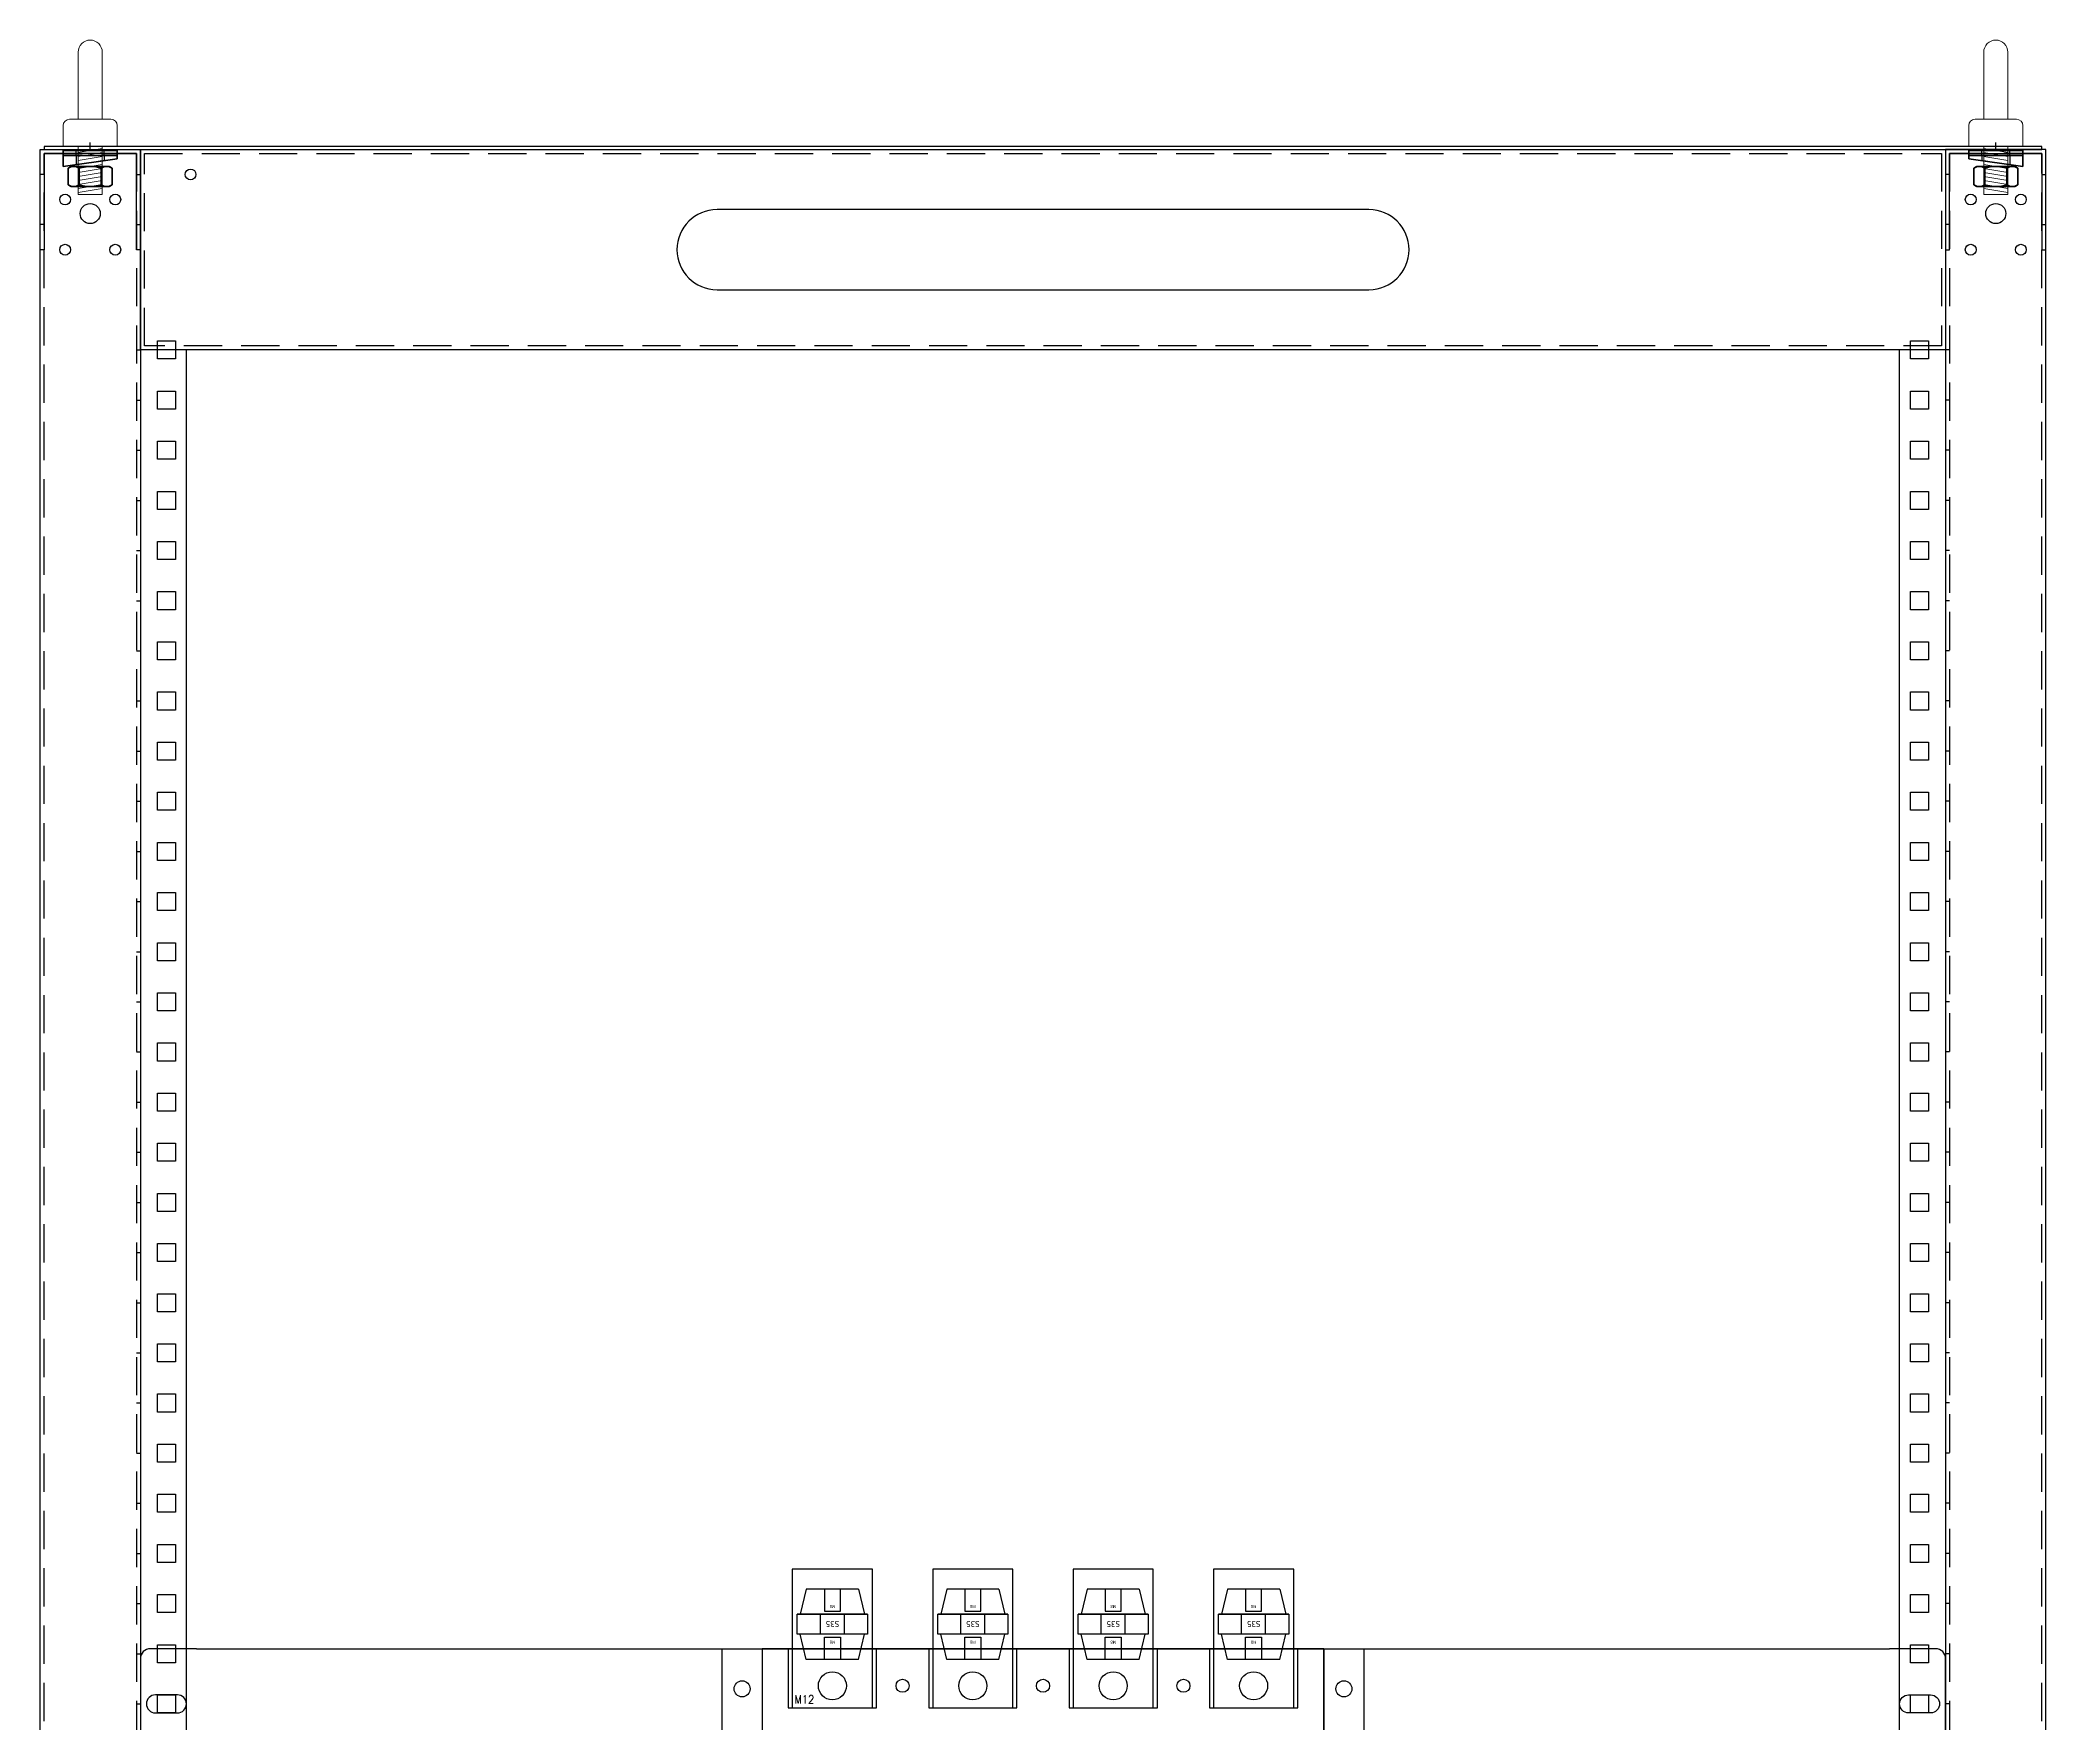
# Model space of a CAD drawing. Header units: millimetres. Extents: x 173893 to 258446, y -176540 to -123824.
# Drawn here: x 195555 to 196554, y -139851 to -139012 of the extents above; entities that cross this region are included whole.
import ezdxf

# ---------------------------------------------------------------- set-up
doc = ezdxf.new("R2010")
doc.units = ezdxf.units.MM
doc.header["$LTSCALE"] = 3
for name, pattern in [('ACAD_ISO04W100', [30, 24, -3, 0, -3]), ('CACHE2', [4.7625, 3.175, -1.5875]), ('HIDDEN', [9.525, 6.35, -3.175])]:
    doc.linetypes.add(name, pattern=pattern)
for name, color, linetype in [('@.DM. NÉT CHÍNH', 7, 'Continuous'), ('@.DM. NÉT ĐỤC', 2, 'Continuous'), ('@.VISIBLE', 7, 'Continuous'), ('centerline', 6, 'ACAD_ISO04W100'), ('equipments', 2, 'Continuous')]:
    doc.layers.add(name, color=color, linetype=linetype)
doc.layers.add('FORT', color=2, linetype='Continuous', lineweight=35)
doc.layers.add('POINTILLE', color=8, linetype='CACHE2', lineweight=25)
doc.styles.add('HW_Standard', font='complex.shx', dxfattribs={"width": 0.9})
doc.styles.get("Standard").update_dxf_attribs({"font": 'arial.ttf'})

# ---------------------------------------------------------------- blocks, each defined once
blk = doc.blocks.new('HM12_COTE')
at = {"layer": 'FORT'}
for p, q in [((-10.97, 9.15), (-9.5, 10)), ((9.5, 10), (-9.5, 10)), ((10.97, 9.15), (9.5, 10)), ((-10.97, 0.85), (-10.97, 9.15)), ((-9.5, 0), (-10.97, 0.85)), ((-9.5, 0), (9.5, 0)), ((-5.48, 0.85), (-5.48, 9.15)), ((5.48, 0.85), (5.48, 9.15)), ((9.5, 0), (10.97, 0.85)), ((10.97, 0.85), (10.97, 9.15))]:
    blk.add_line(p, q, dxfattribs=at)
for centre, radius, start, end in [((-8.23, 5.14), 4.86, 55.61585, 124.38415), ((0, -8.15), 18.15, 72.4121, 107.5879), ((8.23, 5.14), 4.86, 55.61585, 124.38415), ((-8.23, 4.86), 4.86, 235.61585, 304.38415), ((0, 18.15), 18.15, 252.4121, 287.5879), ((8.23, 4.86), 4.86, 235.61585, 304.38415)]:
    blk.add_arc(centre, radius, start, end, dxfattribs=at)
blk = doc.blocks.new('CALE_M12_IPN')
at = {"layer": 'FORT'}
for p, q in [((-13.5, 3.61), (13.5, 3.61)), ((-13.5, -1.89), (-13.5, 3.61)), ((13.5, 1.89), (-13.5, -1.89)), ((13.5, 3.61), (13.5, 1.89))]:
    blk.add_line(p, q, dxfattribs=at)
at = {"layer": 'POINTILLE'}
for p, q in [((-7, 3.61), (-7, -0.98)), ((7, 3.61), (7, 0.98))]:
    blk.add_line(p, q, dxfattribs=at)
blk = doc.blocks.new('RONDELLE_M12')
at = {"layer": 'FORT'}
blk.add_lwpolyline([(-13.5, 2.5), (-13.5, 0), (13.5, 0), (13.5, 2.5)], close=True, dxfattribs=at)
at = {"layer": 'POINTILLE'}
for p, q in [((-7, 0), (-7, 2.5)), ((7, 0), (7, 2.5))]:
    blk.add_line(p, q, dxfattribs=at)
blk = doc.blocks.new('Lifting Front')
at = {"layer": 'centerline'}
blk.add_line((0, -2), (0, 2), dxfattribs=at)
at = {"layer": 'equipments', "lineweight": 0}
for p, q in [((-6, 47), (-6, 13.5)), ((6, 47), (6, 13.5)), ((-13.5, 0), (-13.5, 10.33)), ((-10.33, 13.5), (10.33, 13.5)), ((13.5, 0), (13.5, 10.33)), ((13.5, 0), (-13.5, 0)), ((-6, 0), (-6, -24)), ((6, 0), (-6, 0)), ((6, 0), (6, -24)), ((6, -24), (-6, -24))]:
    blk.add_line(p, q, dxfattribs=at)
at = {"layer": 'equipments', "color": 8, "lineweight": 0}
for p, q in [((6, -1), (-6, -3)), ((6, -3), (-6, -5)), ((6, -5), (-6, -7)), ((6, -7), (-6, -9)), ((6, -9), (-6, -11)), ((6, -11), (-6, -13)), ((6, -13), (-6, -15)), ((6, -15), (-6, -17)), ((6, -17), (-6, -19)), ((6, -19), (-6, -21)), ((6, -21), (-6, -23))]:
    blk.add_line(p, q, dxfattribs=at)
at = {"layer": 'equipments', "lineweight": 0}
for centre, radius, start, end in [((0, 47), 6, 0, 180), ((-10.33, 10.33), 3.17, 90, 180), ((10.33, 10.33), 3.17, 0, 90)]:
    blk.add_arc(centre, radius, start, end, dxfattribs=at)
for name, p in [('RONDELLE_M12', (0, -4.5)), ('CALE_M12_IPN', (0, -8.11)), ('HM12_COTE', (0, -20))]:
    blk.add_blockref(name, p)
blk = doc.blocks.new('A$Ca22bb21c')
at = {"layer": '@.DM. NÉT CHÍNH', "color": 1}
for p, q in [((2, 37.5), (0, 37.5)), ((48, 37.5), (50, 37.5)), ((2, 12.5), (0, 12.5)), ((2, 12.5), (0, 12.5)), ((2, 12.5), (0, 12.5)), ((48, 12.5), (50, 12.5))]:
    blk.add_line(p, q, dxfattribs=at)
blk.add_lwpolyline([(50, 0), (50, 50), (0, 50), (0, 0), (2, 0), (2, 48), (48, 48), (48, 0)], close=True, dxfattribs=at)
blk = doc.blocks.new('Oval 20x9')
at = {"layer": '@.VISIBLE', "color": 2}
blk.add_lwpolyline([(-5.5, -4.5), (5.5, -4.5, 0.414214), (10, 0), (10, 0, 0.414214), (5.5, 4.5), (-5.5, 4.5, 0.414214), (-10, 0), (-10, 0, 0.414214)], format="xyb", close=True, dxfattribs=at)

msp = doc.modelspace()

# ---------------------------------------------------------------- linework, layer by layer
at = {"color": 1}
for p, q in [((195936.97, -139784.2), (195933.97, -139796.7)), ((195962.97, -139784.2), (195936.97, -139784.2)), ((195962.97, -139784.2), (195965.97, -139796.7)), ((196006.97, -139784.2), (196003.97, -139796.7)), ((196032.97, -139784.2), (196006.97, -139784.2)), ((196032.97, -139784.2), (196035.97, -139796.7)), ((196076.97, -139784.2), (196073.97, -139796.7)), ((196102.97, -139784.2), (196076.97, -139784.2)), ((196102.97, -139784.2), (196105.97, -139796.7)), ((196146.97, -139784.2), (196143.97, -139796.7)), ((196172.97, -139784.2), (196146.97, -139784.2)), ((196172.97, -139784.2), (196175.97, -139796.7)), ((195967.47, -139796.7), (195932.47, -139796.7)), ((195932.47, -139796.7), (195967.47, -139796.7)), ((195932.47, -139806.7), (195932.47, -139796.7)), ((195965.97, -139796.7), (195933.97, -139796.7)), ((195943.97, -139806.7), (195943.97, -139796.7)), ((195955.97, -139806.7), (195955.97, -139796.7)), ((195967.47, -139796.7), (195967.47, -139806.7)), ((196037.47, -139796.7), (196002.47, -139796.7)), ((196002.47, -139796.7), (196037.47, -139796.7)), ((196002.47, -139806.7), (196002.47, -139796.7)), ((196035.97, -139796.7), (196003.97, -139796.7)), ((196013.97, -139806.7), (196013.97, -139796.7)), ((196025.97, -139806.7), (196025.97, -139796.7)), ((196037.47, -139796.7), (196037.47, -139806.7)), ((196107.47, -139796.7), (196072.47, -139796.7)), ((196072.47, -139796.7), (196107.47, -139796.7)), ((196072.47, -139806.7), (196072.47, -139796.7)), ((196105.97, -139796.7), (196073.97, -139796.7)), ((196083.97, -139806.7), (196083.97, -139796.7)), ((196095.97, -139806.7), (196095.97, -139796.7)), ((196107.47, -139796.7), (196107.47, -139806.7)), ((196177.47, -139796.7), (196142.47, -139796.7)), ((196142.47, -139796.7), (196177.47, -139796.7)), ((196142.47, -139806.7), (196142.47, -139796.7)), ((196175.97, -139796.7), (196143.97, -139796.7)), ((196153.97, -139806.7), (196153.97, -139796.7)), ((196165.97, -139806.7), (196165.97, -139796.7)), ((196177.47, -139796.7), (196177.47, -139806.7)), ((195967.47, -139806.7), (195932.47, -139806.7)), ((195936.97, -139819.2), (195933.97, -139806.7)), ((195965.97, -139806.7), (195933.97, -139806.7)), ((195962.97, -139819.2), (195965.97, -139806.7)), ((196037.47, -139806.7), (196002.47, -139806.7)), ((196006.97, -139819.2), (196003.97, -139806.7)), ((196035.97, -139806.7), (196003.97, -139806.7)), ((196032.97, -139819.2), (196035.97, -139806.7)), ((196107.47, -139806.7), (196072.47, -139806.7)), ((196076.97, -139819.2), (196073.97, -139806.7)), ((196105.97, -139806.7), (196073.97, -139806.7)), ((196102.97, -139819.2), (196105.97, -139806.7)), ((196177.47, -139806.7), (196142.47, -139806.7)), ((196146.97, -139819.2), (196143.97, -139806.7)), ((196175.97, -139806.7), (196143.97, -139806.7)), ((196172.97, -139819.2), (196175.97, -139806.7)), ((195927.97, -139813.9), (195927.97, -139843.4)), ((195971.97, -139813.9), (195927.97, -139813.9)), ((195962.97, -139819.2), (195936.97, -139819.2)), ((195971.97, -139843.4), (195971.97, -139813.9)), ((195997.97, -139813.9), (195997.97, -139843.4)), ((196041.97, -139813.9), (195997.97, -139813.9)), ((196032.97, -139819.2), (196006.97, -139819.2)), ((196041.97, -139843.4), (196041.97, -139813.9)), ((196067.97, -139813.9), (196067.97, -139843.4)), ((196111.97, -139813.9), (196067.97, -139813.9)), ((196102.97, -139819.2), (196076.97, -139819.2)), ((196111.97, -139843.4), (196111.97, -139813.9)), ((196137.97, -139813.9), (196137.97, -139843.4)), ((196181.97, -139813.9), (196137.97, -139813.9)), ((196172.97, -139819.2), (196146.97, -139819.2)), ((196181.97, -139843.4), (196181.97, -139813.9)), ((195927.97, -139843.4), (195971.97, -139843.4)), ((195997.97, -139843.4), (196041.97, -139843.4)), ((196067.97, -139843.4), (196111.97, -139843.4)), ((196137.97, -139843.4), (196181.97, -139843.4))]:
    msp.add_line(p, q, dxfattribs=at)
for p, q in [((195914.97, -139813.9), (195914.97, -140093.9)), ((195927.97, -139813.9), (195914.97, -139813.9)), ((195997.97, -139813.9), (195971.97, -139813.9)), ((196067.97, -139813.9), (196041.97, -139813.9)), ((196137.97, -139813.9), (196111.97, -139813.9)), ((196194.97, -139813.9), (196181.97, -139813.9)), ((196194.97, -140093.9), (196194.97, -139813.9))]:
    msp.add_line(p, q)
msp.add_lwpolyline([(196139.97, -139843.4), (196179.97, -139843.4), (196179.97, -139774.2), (196139.97, -139774.2)], close=True)
for points in [[(195953.97, -139784.2), (195945.97, -139784.2), (195945.97, -139795.2), (195953.97, -139795.2)], [(196023.97, -139784.2), (196015.97, -139784.2), (196015.97, -139795.2), (196023.97, -139795.2)], [(196093.97, -139784.2), (196085.97, -139784.2), (196085.97, -139795.2), (196093.97, -139795.2)], [(196163.97, -139784.2), (196155.97, -139784.2), (196155.97, -139795.2), (196163.97, -139795.2)], [(195953.97, -139819.2), (195945.97, -139819.2), (195945.97, -139808.2), (195953.97, -139808.2)], [(196023.97, -139819.2), (196015.97, -139819.2), (196015.97, -139808.2), (196023.97, -139808.2)], [(196093.97, -139819.2), (196085.97, -139819.2), (196085.97, -139808.2), (196093.97, -139808.2)], [(196163.97, -139819.2), (196155.97, -139819.2), (196155.97, -139808.2), (196163.97, -139808.2)]]:
    msp.add_lwpolyline(points, close=True, dxfattribs=at)
for centre in [(195949.97, -139832.4), (196019.97, -139832.4), (196089.97, -139832.4), (196159.97, -139832.4)]:
    msp.add_circle(centre, 7, dxfattribs=at)
at = {"color": 3}
for centre in [(195984.97, -139832.4), (196054.97, -139832.4), (196124.97, -139832.4)]:
    msp.add_circle(centre, 3.25, dxfattribs=at)
at = {"layer": '@.DM. NÉT CHÍNH', "color": 1}
for p, q in [((195602.97, -139166.4), (195604.97, -139166.4)), ((196506.97, -139166.4), (196504.97, -139166.4)), ((195602.97, -139191.4), (195604.97, -139191.4)), ((196506.97, -139191.4), (196504.97, -139191.4)), ((195602.97, -139216.4), (195604.97, -139216.4)), ((196506.97, -139216.4), (196504.97, -139216.4)), ((195602.97, -139241.4), (195604.97, -139241.4)), ((196506.97, -139241.4), (196504.97, -139241.4)), ((195602.97, -139266.4), (195604.97, -139266.4)), ((196506.97, -139266.4), (196504.97, -139266.4)), ((195602.97, -139291.4), (195604.97, -139291.4)), ((196506.97, -139291.4), (196504.97, -139291.4)), ((195602.97, -139316.4), (195604.97, -139316.4)), ((196506.97, -139316.4), (196504.97, -139316.4)), ((195602.97, -139341.4), (195604.97, -139341.4)), ((196506.97, -139341.4), (196504.97, -139341.4)), ((195602.97, -139366.4), (195604.97, -139366.4)), ((196506.97, -139366.4), (196504.97, -139366.4)), ((195602.97, -139391.4), (195604.97, -139391.4)), ((196506.97, -139391.4), (196504.97, -139391.4)), ((195602.97, -139416.4), (195604.97, -139416.4)), ((196506.97, -139416.4), (196504.97, -139416.4)), ((195602.97, -139441.4), (195604.97, -139441.4)), ((196506.97, -139441.4), (196504.97, -139441.4)), ((195602.97, -139466.4), (195604.97, -139466.4)), ((196506.97, -139466.4), (196504.97, -139466.4)), ((195602.97, -139491.4), (195604.97, -139491.4)), ((196506.97, -139491.4), (196504.97, -139491.4)), ((195602.97, -139516.4), (195604.97, -139516.4)), ((196506.97, -139516.4), (196504.97, -139516.4)), ((195602.97, -139541.4), (195604.97, -139541.4)), ((196506.97, -139541.4), (196504.97, -139541.4)), ((195602.97, -139566.4), (195604.97, -139566.4)), ((196506.97, -139566.4), (196504.97, -139566.4)), ((195602.97, -139591.4), (195604.97, -139591.4)), ((196506.97, -139591.4), (196504.97, -139591.4)), ((195602.97, -139616.4), (195604.97, -139616.4)), ((196506.97, -139616.4), (196504.97, -139616.4)), ((195602.97, -139641.4), (195604.97, -139641.4)), ((196506.97, -139641.4), (196504.97, -139641.4)), ((195602.97, -139666.4), (195604.97, -139666.4)), ((196506.97, -139666.4), (196504.97, -139666.4)), ((195602.97, -139691.4), (195604.97, -139691.4)), ((196506.97, -139691.4), (196504.97, -139691.4)), ((195602.97, -139716.4), (195604.97, -139716.4)), ((196506.97, -139716.4), (196504.97, -139716.4)), ((195602.97, -139741.4), (195604.97, -139741.4)), ((196506.97, -139741.4), (196504.97, -139741.4)), ((195602.97, -139766.4), (195604.97, -139766.4)), ((196506.97, -139766.4), (196504.97, -139766.4)), ((195602.97, -139791.4), (195604.97, -139791.4)), ((196506.97, -139791.4), (196504.97, -139791.4)), ((195602.97, -139816.4), (195604.97, -139816.4)), ((196506.97, -139816.4), (196504.97, -139816.4)), ((195602.97, -139841.4), (195604.97, -139841.4)), ((196506.97, -139841.4), (196504.97, -139841.4))]:
    msp.add_line(p, q, dxfattribs=at)
at = {"layer": '@.DM. NÉT CHÍNH'}
for points in [[(195604.97, -139066.4), (195604.97, -141166.4), (195554.97, -141166.4), (195554.97, -139066.4)], [(195556.97, -139066.4), (196552.97, -139066.4), (196552.97, -139064.9), (195556.97, -139064.9)], [(195604.97, -139066.4), (196504.97, -139066.4), (196504.97, -139166.4), (195604.97, -139166.4)], [(196504.97, -139066.4), (196504.97, -141166.4), (196554.97, -141166.4), (196554.97, -139066.4)]]:
    msp.add_lwpolyline(points, close=True, dxfattribs=at)
at = {"layer": '@.DM. NÉT CHÍNH', "linetype": 'HIDDEN'}
for points in [[(195602.97, -139068.4), (195602.97, -141164.4), (195556.97, -141164.4), (195556.97, -139068.4)], [(195606.97, -139068.4), (196502.97, -139068.4), (196502.97, -139164.4), (195606.97, -139164.4)], [(196506.97, -139068.4), (196506.97, -141164.4), (196552.97, -141164.4), (196552.97, -139068.4)]]:
    msp.add_lwpolyline(points, close=True, dxfattribs=at)
at = {"layer": '@.DM. NÉT CHÍNH'}
for centre, radius in [((195567.47, -139091.4), 2.7), ((195592.47, -139091.4), 2.7), ((196517.47, -139091.4), 2.7), ((196542.47, -139091.4), 2.7), ((195579.97, -139098.4), 5), ((196529.97, -139098.4), 5), ((195567.47, -139116.4), 2.7), ((195592.47, -139116.4), 2.7), ((196517.47, -139116.4), 2.7), ((196542.47, -139116.4), 2.7)]:
    msp.add_circle(centre, radius, dxfattribs=at)
at = {"layer": '@.DM. NÉT ĐỤC'}
msp.add_lwpolyline([(196217.47, -139096.4), (195892.47, -139096.4, 1), (195892.47, -139136.4), (196217.47, -139136.4, 1)], format="xyb", close=True, dxfattribs=at)
msp.add_circle((195629.97, -139078.9), 2.7, dxfattribs=at)
at = {"layer": '@.VISIBLE', "color": 151}
for p, q in [((195627.97, -141066.4), (195627.97, -139166.4)), ((196481.97, -141066.4), (196481.97, -139166.4))]:
    msp.add_line(p, q, dxfattribs=at)
at = {"layer": '@.VISIBLE'}
for p, q in [((195632.97, -139813.9), (196476.97, -139813.9)), ((195914.97, -139813.9), (195914.97, -140093.9)), ((196194.97, -139813.9), (196194.97, -140093.9))]:
    msp.add_line(p, q, dxfattribs=at)
at = {"layer": '@.VISIBLE', "color": 151}
for points in [[(195613.47, -139161.9), (195622.47, -139161.9), (195622.47, -139170.9), (195613.47, -139170.9)], [(196487.47, -139161.9), (196496.47, -139161.9), (196496.47, -139170.9), (196487.47, -139170.9)], [(195613.47, -139186.9), (195622.47, -139186.9), (195622.47, -139195.9), (195613.47, -139195.9)], [(196487.47, -139186.9), (196496.47, -139186.9), (196496.47, -139195.9), (196487.47, -139195.9)], [(195613.47, -139211.9), (195622.47, -139211.9), (195622.47, -139220.9), (195613.47, -139220.9)], [(196487.47, -139211.9), (196496.47, -139211.9), (196496.47, -139220.9), (196487.47, -139220.9)], [(195613.47, -139236.9), (195622.47, -139236.9), (195622.47, -139245.9), (195613.47, -139245.9)], [(196487.47, -139236.9), (196496.47, -139236.9), (196496.47, -139245.9), (196487.47, -139245.9)], [(195613.47, -139261.9), (195622.47, -139261.9), (195622.47, -139270.9), (195613.47, -139270.9)], [(196487.47, -139261.9), (196496.47, -139261.9), (196496.47, -139270.9), (196487.47, -139270.9)], [(195613.47, -139286.9), (195622.47, -139286.9), (195622.47, -139295.9), (195613.47, -139295.9)], [(196487.47, -139286.9), (196496.47, -139286.9), (196496.47, -139295.9), (196487.47, -139295.9)], [(195613.47, -139311.9), (195622.47, -139311.9), (195622.47, -139320.9), (195613.47, -139320.9)], [(196487.47, -139311.9), (196496.47, -139311.9), (196496.47, -139320.9), (196487.47, -139320.9)], [(195613.47, -139336.9), (195622.47, -139336.9), (195622.47, -139345.9), (195613.47, -139345.9)], [(196487.47, -139336.9), (196496.47, -139336.9), (196496.47, -139345.9), (196487.47, -139345.9)], [(195613.47, -139361.9), (195622.47, -139361.9), (195622.47, -139370.9), (195613.47, -139370.9)], [(196487.47, -139361.9), (196496.47, -139361.9), (196496.47, -139370.9), (196487.47, -139370.9)], [(195613.47, -139386.9), (195622.47, -139386.9), (195622.47, -139395.9), (195613.47, -139395.9)], [(196487.47, -139386.9), (196496.47, -139386.9), (196496.47, -139395.9), (196487.47, -139395.9)], [(195613.47, -139411.9), (195622.47, -139411.9), (195622.47, -139420.9), (195613.47, -139420.9)], [(196487.47, -139411.9), (196496.47, -139411.9), (196496.47, -139420.9), (196487.47, -139420.9)], [(195613.47, -139436.9), (195622.47, -139436.9), (195622.47, -139445.9), (195613.47, -139445.9)], [(196487.47, -139436.9), (196496.47, -139436.9), (196496.47, -139445.9), (196487.47, -139445.9)], [(195613.47, -139461.9), (195622.47, -139461.9), (195622.47, -139470.9), (195613.47, -139470.9)], [(196487.47, -139461.9), (196496.47, -139461.9), (196496.47, -139470.9), (196487.47, -139470.9)], [(195613.47, -139486.9), (195622.47, -139486.9), (195622.47, -139495.9), (195613.47, -139495.9)], [(196487.47, -139486.9), (196496.47, -139486.9), (196496.47, -139495.9), (196487.47, -139495.9)], [(195613.47, -139511.9), (195622.47, -139511.9), (195622.47, -139520.9), (195613.47, -139520.9)], [(196487.47, -139511.9), (196496.47, -139511.9), (196496.47, -139520.9), (196487.47, -139520.9)], [(195613.47, -139536.9), (195622.47, -139536.9), (195622.47, -139545.9), (195613.47, -139545.9)], [(196487.47, -139536.9), (196496.47, -139536.9), (196496.47, -139545.9), (196487.47, -139545.9)], [(195613.47, -139561.9), (195622.47, -139561.9), (195622.47, -139570.9), (195613.47, -139570.9)], [(196487.47, -139561.9), (196496.47, -139561.9), (196496.47, -139570.9), (196487.47, -139570.9)], [(195613.47, -139586.9), (195622.47, -139586.9), (195622.47, -139595.9), (195613.47, -139595.9)], [(196487.47, -139586.9), (196496.47, -139586.9), (196496.47, -139595.9), (196487.47, -139595.9)], [(195613.47, -139611.9), (195622.47, -139611.9), (195622.47, -139620.9), (195613.47, -139620.9)], [(196487.47, -139611.9), (196496.47, -139611.9), (196496.47, -139620.9), (196487.47, -139620.9)], [(195613.47, -139636.9), (195622.47, -139636.9), (195622.47, -139645.9), (195613.47, -139645.9)], [(196487.47, -139636.9), (196496.47, -139636.9), (196496.47, -139645.9), (196487.47, -139645.9)], [(195613.47, -139661.9), (195622.47, -139661.9), (195622.47, -139670.9), (195613.47, -139670.9)], [(196487.47, -139661.9), (196496.47, -139661.9), (196496.47, -139670.9), (196487.47, -139670.9)], [(195613.47, -139686.9), (195622.47, -139686.9), (195622.47, -139695.9), (195613.47, -139695.9)], [(196487.47, -139686.9), (196496.47, -139686.9), (196496.47, -139695.9), (196487.47, -139695.9)], [(195613.47, -139711.9), (195622.47, -139711.9), (195622.47, -139720.9), (195613.47, -139720.9)], [(196487.47, -139711.9), (196496.47, -139711.9), (196496.47, -139720.9), (196487.47, -139720.9)], [(195613.47, -139736.9), (195622.47, -139736.9), (195622.47, -139745.9), (195613.47, -139745.9)], [(196487.47, -139736.9), (196496.47, -139736.9), (196496.47, -139745.9), (196487.47, -139745.9)], [(195613.47, -139761.9), (195622.47, -139761.9), (195622.47, -139770.9), (195613.47, -139770.9)], [(196487.47, -139761.9), (196496.47, -139761.9), (196496.47, -139770.9), (196487.47, -139770.9)], [(195613.47, -139786.9), (195622.47, -139786.9), (195622.47, -139795.9), (195613.47, -139795.9)], [(196487.47, -139786.9), (196496.47, -139786.9), (196496.47, -139795.9), (196487.47, -139795.9)], [(195613.47, -139811.9), (195622.47, -139811.9), (195622.47, -139820.9), (195613.47, -139820.9)], [(196487.47, -139811.9), (196496.47, -139811.9), (196496.47, -139820.9), (196487.47, -139820.9)], [(195613.47, -139836.9), (195622.47, -139836.9), (195622.47, -139845.9), (195613.47, -139845.9)], [(196487.47, -139836.9), (196496.47, -139836.9), (196496.47, -139845.9), (196487.47, -139845.9)]]:
    msp.add_lwpolyline(points, close=True, dxfattribs=at)
at = {"layer": '@.VISIBLE', "color": 1}
msp.add_lwpolyline([(195929.97, -139843.4), (195969.97, -139843.4), (195969.97, -139774.2), (195929.97, -139774.2)], close=True, dxfattribs=at)
at = {"layer": '@.VISIBLE', "color": 2}
msp.add_lwpolyline([(195999.97, -139843.4), (196039.97, -139843.4), (196039.97, -139774.2), (195999.97, -139774.2)], close=True, dxfattribs=at)
at = {"layer": '@.VISIBLE', "color": 4}
msp.add_lwpolyline([(196069.97, -139843.4), (196109.97, -139843.4), (196109.97, -139774.2), (196069.97, -139774.2)], close=True, dxfattribs=at)
at = {"layer": '@.VISIBLE'}
for points in [[(195632.97, -139813.9), (195609.97, -139813.9, 0.414214), (195604.97, -139818.9), (195604.97, -140088.9, 0.414214), (195609.97, -140093.9), (195632.97, -140093.9)], [(196476.97, -140093.9), (196499.97, -140093.9, 0.414214), (196504.97, -140088.9), (196504.97, -139818.9, 0.414214), (196499.97, -139813.9), (196476.97, -139813.9)]]:
    msp.add_lwpolyline(points, format="xyb", dxfattribs=at)
msp.add_lwpolyline([(196214.97, -139813.9), (196214.97, -140093.9), (195894.97, -140093.9), (195894.97, -139813.9)], close=True, dxfattribs=at)
at = {"layer": '@.VISIBLE', "color": 2}
for centre in [(195904.97, -139833.9), (196204.97, -139833.9)]:
    msp.add_circle(centre, 4, dxfattribs=at)

# ---------------------------------------------------------------- block references
at = {"layer": '@.DM. NÉT CHÍNH', "xscale": -1}
msp.add_blockref('A$Ca22bb21c', (195604.97, -139116.4), dxfattribs=at)
at = {"layer": '@.DM. NÉT CHÍNH'}
msp.add_blockref('A$Ca22bb21c', (196504.97, -139116.4), dxfattribs=at)
at = {"layer": '@.VISIBLE'}
msp.add_blockref('Oval 20x9', (195617.97, -139841.4), dxfattribs=at)
at = {"layer": '@.VISIBLE', "xscale": -1}
msp.add_blockref('Oval 20x9', (196491.97, -139841.4), dxfattribs=at)
at = {"layer": 'equipments'}
msp.add_blockref('Lifting Front', (195579.97, -139064.9), dxfattribs=at)
at = {"layer": 'equipments', "xscale": -1}
msp.add_blockref('Lifting Front', (196529.97, -139064.9), dxfattribs=at)

# ---------------------------------------------------------------- texts
at = {"color": 251, "style": 'HW_Standard', "width": 0.9}
msp.add_text('M12', height=4, dxfattribs=at).set_placement((195931.05, -139841.14))
at = {"color": 1, "width": 30.0978, "attachment_point": 5, "rotation": 180}
for s, insert, char_height in [('{\\fTahoma|b0|i0|c0|p34;S35}', (195949.97, -139801.54), 3), ('{\\fTahoma|b0|i0|c0|p34;M8}', (195949.97, -139792.8), 1.5), ('{\\fTahoma|b0|i0|c0|p34;S35}', (196019.97, -139801.54), 3), ('{\\fTahoma|b0|i0|c0|p34;M8}', (196019.97, -139792.8), 1.5), ('{\\fTahoma|b0|i0|c0|p34;S35}', (196089.97, -139801.54), 3), ('{\\fTahoma|b0|i0|c0|p34;M8}', (196089.97, -139792.8), 1.5), ('{\\fTahoma|b0|i0|c0|p34;S35}', (196159.97, -139801.54), 3), ('{\\fTahoma|b0|i0|c0|p34;M8}', (196159.97, -139792.8), 1.5), ('{\\fTahoma|b0|i0|c0|p34;M8}', (195949.97, -139810.6), 1.5), ('{\\fTahoma|b0|i0|c0|p34;M8}', (196019.97, -139810.6), 1.5), ('{\\fTahoma|b0|i0|c0|p34;M8}', (196089.97, -139810.6), 1.5), ('{\\fTahoma|b0|i0|c0|p34;M8}', (196159.97, -139810.6), 1.5)]:
    msp.add_mtext(s, dxfattribs=dict(at, insert=insert, char_height=char_height))

doc.saveas('drawing.dxf')
